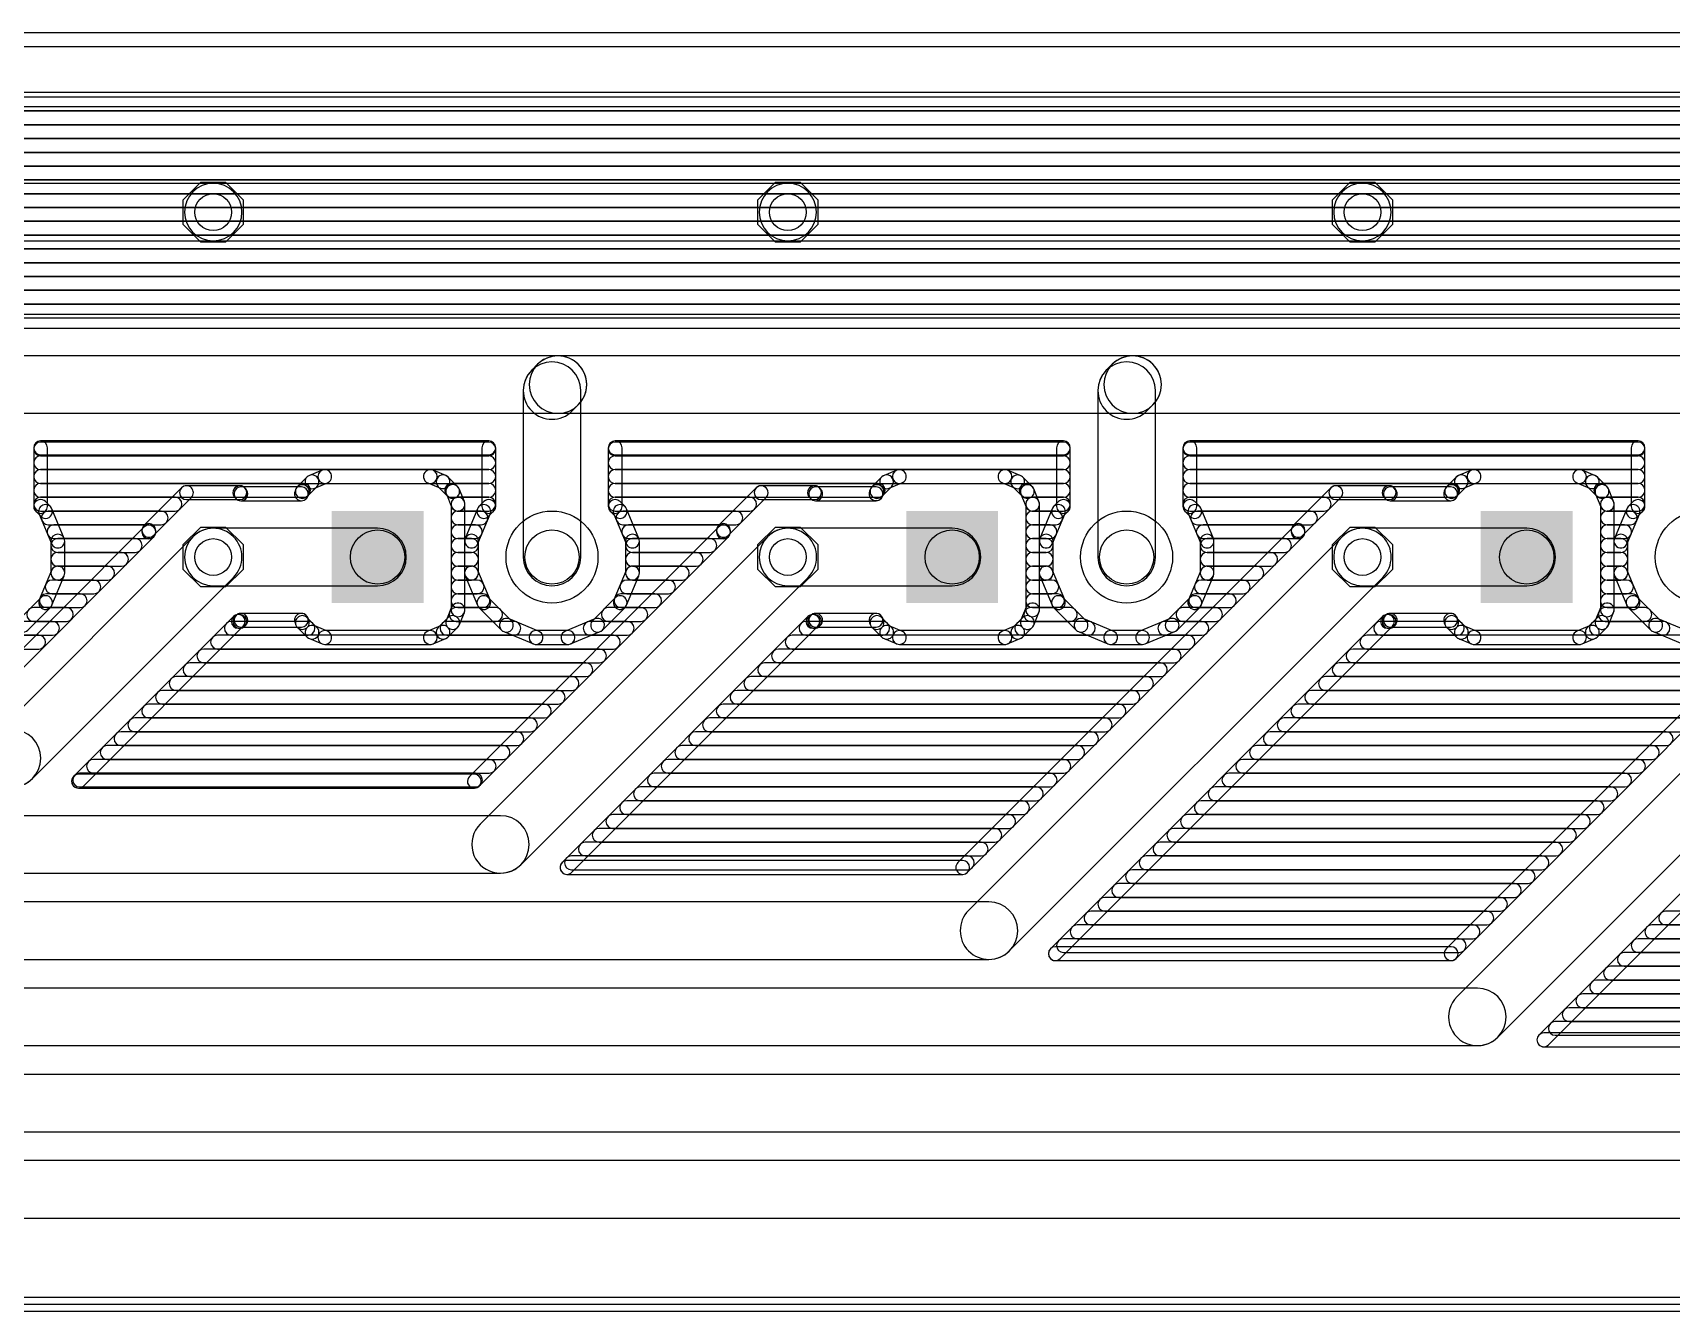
# Model space of a CAD drawing. Extents: x 0 to 131, y 0 to 28.
# Drawn here: x 52.53 to 88.74, y -0.15 to 28.09 of the extents above; entities that cross this region are included whole.
import ezdxf

# ---------------------------------------------------------------- set-up
doc = ezdxf.new("R2010")
doc.units = 0
for name, color, linetype in [('16', 175, 'CONTINUOUS'), ('17', 82, 'CONTINUOUS'), ('20', 30, 'CONTINUOUS'), ('44', 253, 'CONTINUOUS')]:
    doc.layers.add(name, color=color, linetype=linetype)

# ---------------------------------------------------------------- blocks, each defined once
blk = doc.blocks.new('SQUAREP')
blk.add_solid([(-0.5, -0.5), (0.5, -0.5), (-0.5, 0.5), (0.5, 0.5)])
blk = doc.blocks.new('ROUNDP')
blk.add_circle((0, 0), 0.5)
blk = doc.blocks.new('OCTAGONP')
blk.add_lwpolyline([(-0.5, -0.2071), (-0.5, 0.2071), (-0.2071, 0.5), (0.2071, 0.5), (0.5, 0.2071), (0.5, -0.2071), (0.2071, -0.5), (-0.2071, -0.5)], close=True)

msp = doc.modelspace()

# ---------------------------------------------------------------- linework, layer by layer
at = {"layer": '16'}
for points in [[(1.3208, 26.4668), (123.9129, 26.4668, 1), (123.9129, 26.7716), (1.3208, 26.7716, 1)], [(1.3208, 26.3652), (124.0145, 26.3652, 1), (124.0145, 26.67), (1.3208, 26.67, 1)], [(1.3208, 26.0604), (124.3193, 26.0604, 1), (124.3193, 26.3652), (1.3208, 26.3652, 1)], [(1.3208, 25.7556), (124.6241, 25.7556, 1), (124.6241, 26.0604), (1.3208, 26.0604, 1)], [(1.3208, 25.4508), (124.9289, 25.4508, 1), (124.9289, 25.7556), (1.3208, 25.7556, 1)], [(1.3208, 25.146), (125.2337, 25.146, 1), (125.2337, 25.4508), (1.3208, 25.4508, 1)], [(1.3208, 24.8412), (125.5385, 24.8412, 1), (125.5385, 25.146), (1.3208, 25.146, 1)], [(1.3208, 24.5364), (125.8433, 24.5364, 1), (125.8433, 24.8412), (1.3208, 24.8412, 1)], [(43.815, 23.495), (56.515, 23.495, 1), (56.515, 24.765), (43.815, 24.765, 1)], [(56.515, 23.495), (69.215, 23.495, 1), (69.215, 24.765), (56.515, 24.765, 1)], [(69.215, 23.495), (81.915, 23.495, 1), (81.915, 24.765), (69.215, 24.765, 1)], [(81.915, 23.495), (94.615, 23.495, 1), (94.615, 24.765), (81.915, 24.765, 1)], [(1.3208, 24.2316), (126.1481, 24.2316, 1), (126.1481, 24.5364), (1.3208, 24.5364, 1)], [(27.3771, 23.9268), (126.4529, 23.9268, 1), (126.4529, 24.2316), (27.3771, 24.2316, 1)], [(27.7313, 23.622), (126.7577, 23.622, 1), (126.7577, 23.9268), (27.7313, 23.9268, 1)], [(28.0361, 23.3172), (127.0625, 23.3172, 1), (127.0625, 23.622), (28.0361, 23.622, 1)], [(28.3408, 23.0124), (127.3673, 23.0124, 1), (127.3673, 23.3172), (28.3408, 23.3172, 1)], [(28.6456, 22.7076), (127.6721, 22.7076, 1), (127.6721, 23.0124), (28.6456, 23.0124, 1)], [(28.9505, 22.4028), (127.9769, 22.4028, 1), (127.9769, 22.7076), (28.9505, 22.7076, 1)], [(29.2553, 22.098), (128.2817, 22.098, 1), (128.2817, 22.4028), (29.2553, 22.4028, 1)], [(29.5601, 21.7932), (128.5865, 21.7932, 1), (128.5865, 22.098), (29.5601, 22.098, 1)], [(125.3729, 21.8694), (40.8649, 21.8694, 1), (40.8649, 21.5646), (125.3729, 21.5646, 1)], [(51.435, 19.685), (64.135, 19.685, 1), (64.135, 20.955), (51.435, 20.955, 1)], [(64.4518, 19.7388), (64.584, 19.871, 1), (63.686, 20.769), (63.5538, 20.6368, 1)], [(64.6378, 16.51), (64.6378, 20.1878, 1), (63.3678, 20.1878), (63.3678, 16.51, 1)], [(64.135, 19.685), (76.835, 19.685, 1), (76.835, 20.955), (64.135, 20.955, 1)], [(77.1518, 19.7388), (77.284, 19.871, 1), (76.386, 20.769), (76.2538, 20.6368, 1)], [(77.3378, 16.51), (77.3378, 20.1878, 1), (76.0678, 20.1878), (76.0678, 16.51, 1)], [(76.835, 19.685), (89.535, 19.685, 1), (89.535, 20.955), (76.835, 20.955, 1)], [(52.8522, 17.6275), (52.8522, 18.923, 1), (52.5474, 18.923), (52.5474, 17.6275, 1)], [(52.6998, 18.7706), (62.6058, 18.7706, 1), (62.6058, 19.0754), (52.6998, 19.0754, 1)], [(52.6998, 18.7452), (62.6058, 18.7452, 1), (62.6058, 19.05), (52.6998, 19.05, 1)], [(62.4534, 18.923), (62.4534, 17.6275, 1), (62.7582, 17.6275), (62.7582, 18.923, 1)], [(65.5522, 17.6275), (65.5522, 18.923, 1), (65.2474, 18.923), (65.2474, 17.6275, 1)], [(65.3998, 18.7706), (75.3058, 18.7706, 1), (75.3058, 19.0754), (65.3998, 19.0754, 1)], [(65.3998, 18.7452), (75.3058, 18.7452, 1), (75.3058, 19.05), (65.3998, 19.05, 1)], [(75.1534, 18.923), (75.1534, 17.6275, 1), (75.4582, 17.6275), (75.4582, 18.923, 1)], [(78.2522, 17.6275), (78.2522, 18.923, 1), (77.9474, 18.923), (77.9474, 17.6275, 1)], [(78.0998, 18.7706), (88.0058, 18.7706, 1), (88.0058, 19.0754), (78.0998, 19.0754, 1)], [(78.0998, 18.7452), (88.0058, 18.7452, 1), (88.0058, 19.05), (78.0998, 19.05, 1)], [(87.8534, 18.923), (87.8534, 17.6275, 1), (88.1582, 17.6275), (88.1582, 18.923, 1)], [(52.6998, 18.4404), (62.6058, 18.4404, 1), (62.6058, 18.7452), (52.6998, 18.7452, 1)], [(65.3998, 18.4404), (75.3058, 18.4404, 1), (75.3058, 18.7452), (65.3998, 18.7452, 1)], [(78.0998, 18.4404), (88.0058, 18.4404, 1), (88.0058, 18.7452), (78.0998, 18.7452, 1)], [(52.6998, 18.1356), (62.6058, 18.1356, 1), (62.6058, 18.4404), (52.6998, 18.4404, 1)], [(52.6998, 17.8308), (58.5108, 17.8308, 1), (58.5108, 18.1356), (52.6998, 18.1356, 1)], [(58.3444, 18.016), (58.3234, 17.9653, 1), (58.605, 17.8487), (58.626, 17.8993, 1)], [(58.5918, 18.2798), (58.3774, 18.0654, 1), (58.593, 17.8499), (58.8073, 18.0642, 1)], [(58.9213, 18.4288), (58.6412, 18.3128, 1), (58.7579, 18.0312), (59.0379, 18.1472, 1)], [(61.3148, 18.4404), (58.9796, 18.4404, 1), (58.9796, 18.1356), (61.3148, 18.1356, 1)], [(61.6532, 18.3128), (61.3731, 18.4288, 1), (61.2565, 18.1472), (61.5365, 18.0312, 1)], [(61.917, 18.0654), (61.7026, 18.2798, 1), (61.4871, 18.0642), (61.7014, 17.8499, 1)], [(61.7836, 17.8308), (62.6058, 17.8308, 1), (62.6058, 18.1356), (61.7836, 18.1356, 1)], [(62.066, 17.7359), (61.95, 18.016, 1), (61.6684, 17.8993), (61.7844, 17.6193, 1)], [(65.3998, 18.1356), (75.3058, 18.1356, 1), (75.3058, 18.4404), (65.3998, 18.4404, 1)], [(65.3998, 17.8308), (71.2108, 17.8308, 1), (71.2108, 18.1356), (65.3998, 18.1356, 1)], [(71.0444, 18.016), (71.0234, 17.9653, 1), (71.305, 17.8487), (71.326, 17.8993, 1)], [(71.2918, 18.2798), (71.0774, 18.0654, 1), (71.293, 17.8499), (71.5073, 18.0642, 1)], [(71.6213, 18.4288), (71.3412, 18.3128, 1), (71.4579, 18.0312), (71.7379, 18.1472, 1)], [(74.0148, 18.4404), (71.6796, 18.4404, 1), (71.6796, 18.1356), (74.0148, 18.1356, 1)], [(74.3532, 18.3128), (74.0731, 18.4288, 1), (73.9565, 18.1472), (74.2365, 18.0312, 1)], [(74.617, 18.0654), (74.4026, 18.2798, 1), (74.1871, 18.0642), (74.4014, 17.8499, 1)], [(74.4836, 17.8308), (75.3058, 17.8308, 1), (75.3058, 18.1356), (74.4836, 18.1356, 1)], [(74.766, 17.7359), (74.65, 18.016, 1), (74.3684, 17.8993), (74.4844, 17.6193, 1)], [(78.0998, 18.1356), (88.0058, 18.1356, 1), (88.0058, 18.4404), (78.0998, 18.4404, 1)], [(78.0998, 17.8308), (83.9108, 17.8308, 1), (83.9108, 18.1356), (78.0998, 18.1356, 1)], [(83.7444, 18.016), (83.7234, 17.9653, 1), (84.005, 17.8487), (84.026, 17.8993, 1)], [(83.9918, 18.2798), (83.7774, 18.0654, 1), (83.993, 17.8499), (84.2073, 18.0642, 1)], [(84.3213, 18.4288), (84.0412, 18.3128, 1), (84.1579, 18.0312), (84.4379, 18.1472, 1)], [(86.7148, 18.4404), (84.3796, 18.4404, 1), (84.3796, 18.1356), (86.7148, 18.1356, 1)], [(87.0532, 18.3128), (86.7731, 18.4288, 1), (86.6565, 18.1472), (86.9365, 18.0312, 1)], [(87.317, 18.0654), (87.1026, 18.2798, 1), (86.8871, 18.0642), (87.1014, 17.8499, 1)], [(87.1836, 17.8308), (88.0058, 17.8308, 1), (88.0058, 18.1356), (87.1836, 18.1356, 1)], [(87.466, 17.7359), (87.35, 18.016, 1), (87.0684, 17.8993), (87.1844, 17.6193, 1)], [(52.6998, 17.526), (55.6718, 17.526, 1), (55.6718, 17.8308), (52.6998, 17.8308, 1)], [(52.9179, 17.6249), (52.8076, 17.7352, 1), (52.592, 17.5197), (52.7023, 17.4094, 1)], [(55.8181, 18.0402), (54.9848, 17.2069, 1), (55.2004, 16.9914), (56.0336, 17.8246, 1)], [(57.1042, 18.0848), (55.9258, 18.0848, 1), (55.9258, 17.78), (57.1042, 17.78, 1)], [(57.2373, 18.0148), (57.2119, 18.0402, 1), (56.9964, 17.8246), (57.0218, 17.7992, 1)], [(58.4642, 18.0594), (57.1296, 18.0594, 1), (57.1296, 17.7546), (58.4642, 17.7546, 1)], [(61.9249, 17.526), (62.6058, 17.526, 1), (62.6058, 17.8308), (61.9249, 17.8308, 1)], [(62.0776, 15.3424), (62.0776, 17.6776, 1), (61.7728, 17.6776), (61.7728, 15.3424, 1)], [(62.498, 17.7352), (62.3877, 17.6249, 1), (62.6032, 17.4094), (62.7136, 17.5197, 1)], [(65.3998, 17.526), (68.3718, 17.526, 1), (68.3718, 17.8308), (65.3998, 17.8308, 1)], [(65.6179, 17.6249), (65.5076, 17.7352, 1), (65.292, 17.5197), (65.4024, 17.4094, 1)], [(68.5181, 18.0402), (67.6848, 17.2069, 1), (67.9004, 16.9914), (68.7336, 17.8246, 1)], [(69.8042, 18.0848), (68.6258, 18.0848, 1), (68.6258, 17.78), (69.8042, 17.78, 1)], [(69.9373, 18.0148), (69.9119, 18.0402, 1), (69.6964, 17.8246), (69.7218, 17.7992, 1)], [(71.1642, 18.0594), (69.8296, 18.0594, 1), (69.8296, 17.7546), (71.1642, 17.7546, 1)], [(74.6249, 17.526), (75.3058, 17.526, 1), (75.3058, 17.8308), (74.6249, 17.8308, 1)], [(74.7776, 15.3424), (74.7776, 17.6776, 1), (74.4728, 17.6776), (74.4728, 15.3424, 1)], [(75.198, 17.7352), (75.0877, 17.6249, 1), (75.3032, 17.4094), (75.4136, 17.5197, 1)], [(78.0998, 17.526), (81.0718, 17.526, 1), (81.0718, 17.8308), (78.0998, 17.8308, 1)], [(78.3179, 17.6249), (78.2076, 17.7352, 1), (77.992, 17.5197), (78.1024, 17.4094, 1)], [(81.2181, 18.0402), (80.3848, 17.2069, 1), (80.6004, 16.9914), (81.4336, 17.8246, 1)], [(82.5042, 18.0848), (81.3258, 18.0848, 1), (81.3258, 17.78), (82.5042, 17.78, 1)], [(82.6373, 18.0148), (82.6119, 18.0402, 1), (82.3964, 17.8246), (82.4218, 17.7992, 1)], [(83.8642, 18.0594), (82.5296, 18.0594, 1), (82.5296, 17.7546), (83.8642, 17.7546, 1)], [(87.3249, 17.526), (88.0058, 17.526, 1), (88.0058, 17.8308), (87.3249, 17.8308, 1)], [(87.4776, 15.3424), (87.4776, 17.6776, 1), (87.1728, 17.6776), (87.1728, 15.3424, 1)], [(87.898, 17.7352), (87.7877, 17.6249, 1), (88.0032, 17.4094), (88.1136, 17.5197, 1)], [(53.2216, 16.922), (52.9509, 17.5755, 1), (52.6693, 17.4588), (52.94, 16.8053, 1)], [(52.8696, 17.2212), (55.367, 17.2212, 1), (55.367, 17.526), (52.8696, 17.526, 1)], [(61.9252, 17.2212), (62.436, 17.2212, 1), (62.436, 17.526), (61.9252, 17.526, 1)], [(62.3547, 17.5755), (62.084, 16.922, 1), (62.3656, 16.8053), (62.6363, 17.4588, 1)], [(65.9216, 16.922), (65.6509, 17.5755, 1), (65.3693, 17.4588), (65.64, 16.8053, 1)], [(65.5696, 17.2212), (68.067, 17.2212, 1), (68.067, 17.526), (65.5696, 17.526, 1)], [(74.6252, 17.2212), (75.136, 17.2212, 1), (75.136, 17.526), (74.6252, 17.526, 1)], [(75.0547, 17.5755), (74.784, 16.922, 1), (75.0656, 16.8053), (75.3363, 17.4588, 1)], [(78.6216, 16.922), (78.3509, 17.5755, 1), (78.0693, 17.4588), (78.34, 16.8053, 1)], [(78.2696, 17.2212), (80.767, 17.2212, 1), (80.767, 17.526), (78.2696, 17.526, 1)], [(87.3252, 17.2212), (87.836, 17.2212, 1), (87.836, 17.526), (87.3252, 17.526, 1)], [(87.7547, 17.5755), (87.484, 16.922, 1), (87.7656, 16.8053), (88.0363, 17.4588, 1)], [(54.9848, 17.171), (51.3836, 13.5698, 1), (51.5991, 13.3542), (55.2004, 16.9555, 1)], [(52.519, 11.616), (56.964, 16.061, 1), (56.066, 16.959), (51.621, 12.514, 1)], [(52.9958, 16.9164), (55.0926, 16.9164, 1), (55.0926, 17.2212), (52.9958, 17.2212, 1)], [(54.9402, 17.0992), (54.9402, 17.0633, 1), (55.245, 17.0633), (55.245, 17.0992, 1)], [(56.515, 15.875), (60.1472, 15.875, 1), (60.1472, 17.145), (56.515, 17.145, 1)], [(61.9252, 16.9164), (62.3098, 16.9164, 1), (62.3098, 17.2212), (61.9252, 17.2212, 1)], [(67.6848, 17.171), (62.1786, 11.6648, 1), (62.3941, 11.4492), (67.9004, 16.9555, 1)], [(63.314, 9.711), (69.664, 16.061, 1), (68.766, 16.959), (62.416, 10.609, 1)], [(65.6958, 16.9164), (67.7926, 16.9164, 1), (67.7926, 17.2212), (65.6958, 17.2212, 1)], [(67.6402, 17.0992), (67.6402, 17.0633, 1), (67.945, 17.0633), (67.945, 17.0992, 1)], [(69.215, 15.875), (72.8472, 15.875, 1), (72.8472, 17.145), (69.215, 17.145, 1)], [(80.3848, 17.171), (72.9736, 9.7598, 1), (73.1891, 9.5442), (80.6004, 16.9555, 1)], [(74.109, 7.806), (82.364, 16.061, 1), (81.466, 16.959), (73.211, 8.704, 1)], [(74.6252, 16.9164), (75.0098, 16.9164, 1), (75.0098, 17.2212), (74.6252, 17.2212, 1)], [(78.3958, 16.9164), (80.4926, 16.9164, 1), (80.4926, 17.2212), (78.3958, 17.2212, 1)], [(80.3402, 17.0992), (80.3402, 17.0633, 1), (80.645, 17.0633), (80.645, 17.0992, 1)], [(81.915, 15.875), (85.5472, 15.875, 1), (85.5472, 17.145), (81.915, 17.145, 1)], [(93.0848, 17.171), (83.7686, 7.8548, 1), (83.9841, 7.6392), (93.3004, 16.9555, 1)], [(84.904, 5.901), (95.064, 16.061, 1), (94.166, 16.959), (84.006, 6.799, 1)], [(87.3252, 16.9164), (87.7098, 16.9164, 1), (87.7098, 17.2212), (87.3252, 17.2212, 1)], [(53.2332, 16.1563), (53.2332, 16.8637, 1), (52.9284, 16.8637), (52.9284, 16.1563, 1)], [(53.0808, 16.6116), (54.7934, 16.6116, 1), (54.7934, 16.9164), (53.0808, 16.9164, 1)], [(61.9252, 16.6116), (62.2248, 16.6116, 1), (62.2248, 16.9164), (61.9252, 16.9164, 1)], [(62.0724, 16.8637), (62.0724, 16.1563, 1), (62.3772, 16.1563), (62.3772, 16.8637, 1)], [(65.9332, 16.1563), (65.9332, 16.8637, 1), (65.6284, 16.8637), (65.6284, 16.1563, 1)], [(65.7808, 16.6116), (67.4934, 16.6116, 1), (67.4934, 16.9164), (65.7808, 16.9164, 1)], [(74.6252, 16.6116), (74.9248, 16.6116, 1), (74.9248, 16.9164), (74.6252, 16.9164, 1)], [(74.7724, 16.8637), (74.7724, 16.1563, 1), (75.0772, 16.1563), (75.0772, 16.8637, 1)], [(78.6332, 16.1563), (78.6332, 16.8637, 1), (78.3284, 16.8637), (78.3284, 16.1563, 1)], [(78.4808, 16.6116), (80.1933, 16.6116, 1), (80.1933, 16.9164), (78.4808, 16.9164, 1)], [(87.3252, 16.6116), (87.6248, 16.6116, 1), (87.6248, 16.9164), (87.3252, 16.9164, 1)], [(87.4724, 16.8637), (87.4724, 16.1563, 1), (87.7772, 16.1563), (87.7772, 16.8637, 1)], [(52.9509, 15.4445), (53.2216, 16.098, 1), (52.94, 16.2147), (52.6693, 15.5612, 1)], [(53.08, 16.002), (54.1838, 16.002, 1), (54.1838, 16.3068), (53.08, 16.3068, 1)], [(53.0808, 16.3068), (54.4886, 16.3068, 1), (54.4886, 16.6116), (53.0808, 16.6116, 1)], [(61.9252, 16.3068), (62.2248, 16.3068, 1), (62.2248, 16.6116), (61.9252, 16.6116, 1)], [(61.9252, 16.002), (62.2256, 16.002, 1), (62.2256, 16.3068), (61.9252, 16.3068, 1)], [(62.084, 16.098), (62.3547, 15.4445, 1), (62.6363, 15.5612), (62.3656, 16.2147, 1)], [(65.6509, 15.4445), (65.9216, 16.098, 1), (65.64, 16.2147), (65.3693, 15.5612, 1)], [(65.78, 16.002), (66.8838, 16.002, 1), (66.8838, 16.3068), (65.78, 16.3068, 1)], [(65.7808, 16.3068), (67.1886, 16.3068, 1), (67.1886, 16.6116), (65.7808, 16.6116, 1)], [(74.6252, 16.3068), (74.9248, 16.3068, 1), (74.9248, 16.6116), (74.6252, 16.6116, 1)], [(74.6252, 16.002), (74.9256, 16.002, 1), (74.9256, 16.3068), (74.6252, 16.3068, 1)], [(74.784, 16.098), (75.0547, 15.4445, 1), (75.3363, 15.5612), (75.0656, 16.2147, 1)], [(78.3509, 15.4445), (78.6216, 16.098, 1), (78.34, 16.2147), (78.0693, 15.5612, 1)], [(78.48, 16.002), (79.5837, 16.002, 1), (79.5837, 16.3068), (78.48, 16.3068, 1)], [(78.4808, 16.3068), (79.8885, 16.3068, 1), (79.8885, 16.6116), (78.4808, 16.6116, 1)], [(87.3252, 16.3068), (87.6248, 16.3068, 1), (87.6248, 16.6116), (87.3252, 16.6116, 1)], [(87.3252, 16.002), (87.6256, 16.002, 1), (87.6256, 16.3068), (87.3252, 16.3068, 1)], [(87.484, 16.098), (87.7547, 15.4445, 1), (88.0363, 15.5612), (87.7656, 16.2147, 1)], [(52.9537, 15.6972), (53.879, 15.6972, 1), (53.879, 16.002), (52.9537, 16.002, 1)], [(61.9252, 15.6972), (62.3519, 15.6972, 1), (62.3519, 16.002), (61.9252, 16.002, 1)], [(65.6537, 15.6972), (66.579, 15.6972, 1), (66.579, 16.002), (65.6537, 16.002, 1)], [(74.6252, 15.6972), (75.0519, 15.6972, 1), (75.0519, 16.002), (74.6252, 16.002, 1)], [(78.3537, 15.6972), (79.2789, 15.6972, 1), (79.2789, 16.002), (78.3537, 16.002, 1)], [(87.3252, 15.6972), (87.7519, 15.6972, 1), (87.7519, 16.002), (87.3252, 16.002, 1)], [(52.4177, 14.8949), (52.9179, 15.3951, 1), (52.7023, 15.6106), (52.2022, 15.1104, 1)], [(52.8275, 15.3924), (53.5742, 15.3924, 1), (53.5742, 15.6972), (52.8275, 15.6972, 1)], [(61.9252, 15.3924), (62.4781, 15.3924, 1), (62.4781, 15.6972), (61.9252, 15.6972, 1)], [(62.3877, 15.3951), (62.8879, 14.8949, 1), (63.1034, 15.1104), (62.6032, 15.6106, 1)], [(65.1177, 14.8949), (65.6179, 15.3951, 1), (65.4023, 15.6106), (64.9022, 15.1104, 1)], [(65.5275, 15.3924), (66.2742, 15.3924, 1), (66.2742, 15.6972), (65.5275, 15.6972, 1)], [(74.6252, 15.3924), (75.1781, 15.3924, 1), (75.1781, 15.6972), (74.6252, 15.6972, 1)], [(75.0877, 15.3951), (75.5879, 14.8949, 1), (75.8034, 15.1104), (75.3032, 15.6106, 1)], [(77.8177, 14.8949), (78.3179, 15.3951, 1), (78.1023, 15.6106), (77.6022, 15.1104, 1)], [(78.2275, 15.3924), (78.9741, 15.3924, 1), (78.9741, 15.6972), (78.2275, 15.6972, 1)], [(87.3252, 15.3924), (87.8781, 15.3924, 1), (87.8781, 15.6972), (87.3252, 15.6972, 1)], [(87.7877, 15.3951), (88.2879, 14.8949, 1), (88.5034, 15.1104), (88.0032, 15.6106, 1)], [(52.5473, 15.0876), (53.2694, 15.0876, 1), (53.2694, 15.3924), (52.5473, 15.3924, 1)], [(53.6454, 11.4492), (57.176, 14.9798, 1), (56.9605, 15.1954), (53.4299, 11.6648, 1)], [(57.0683, 14.9352), (57.1042, 14.9352, 1), (57.1042, 15.24), (57.0683, 15.24, 1)], [(57.2119, 14.9798), (57.2373, 15.0052, 1), (57.0218, 15.2208), (56.9964, 15.1954, 1)], [(57.1296, 14.9606), (58.4642, 14.9606, 1), (58.4642, 15.2654), (57.1296, 15.2654, 1)], [(58.3234, 15.0547), (58.3444, 15.004, 1), (58.626, 15.1207), (58.605, 15.1713, 1)], [(58.3774, 14.9546), (58.5918, 14.7402, 1), (58.8073, 14.9558), (58.593, 15.1701, 1)], [(61.7026, 14.7402), (61.917, 14.9546, 1), (61.7014, 15.1701), (61.4871, 14.9558, 1)], [(61.95, 15.004), (62.066, 15.2841, 1), (61.7844, 15.4007), (61.6684, 15.1207, 1)], [(61.8828, 15.0876), (62.7583, 15.0876, 1), (62.7583, 15.3924), (61.8828, 15.3924, 1)], [(64.4404, 9.5442), (69.876, 14.9798, 1), (69.6605, 15.1954), (64.2249, 9.7598, 1)], [(65.2473, 15.0876), (65.9694, 15.0876, 1), (65.9694, 15.3924), (65.2473, 15.3924, 1)], [(69.7683, 14.9352), (69.8042, 14.9352, 1), (69.8042, 15.24), (69.7683, 15.24, 1)], [(69.9119, 14.9798), (69.9373, 15.0052, 1), (69.7218, 15.2208), (69.6964, 15.1954, 1)], [(69.8296, 14.9606), (71.1642, 14.9606, 1), (71.1642, 15.2654), (69.8296, 15.2654, 1)], [(71.0234, 15.0547), (71.0444, 15.004, 1), (71.326, 15.1207), (71.305, 15.1713, 1)], [(71.0774, 14.9546), (71.2918, 14.7402, 1), (71.5073, 14.9558), (71.293, 15.1701, 1)], [(74.4026, 14.7402), (74.617, 14.9546, 1), (74.4014, 15.1701), (74.1871, 14.9558, 1)], [(74.65, 15.004), (74.766, 15.2841, 1), (74.4844, 15.4007), (74.3684, 15.1207, 1)], [(74.5828, 15.0876), (75.4583, 15.0876, 1), (75.4583, 15.3924), (74.5828, 15.3924, 1)], [(75.2354, 7.6392), (82.576, 14.9798, 1), (82.3605, 15.1954), (75.0199, 7.8548, 1)], [(77.9473, 15.0876), (78.6693, 15.0876, 1), (78.6693, 15.3924), (77.9473, 15.3924, 1)], [(82.4683, 14.9352), (82.5042, 14.9352, 1), (82.5042, 15.24), (82.4683, 15.24, 1)], [(82.6119, 14.9798), (82.6373, 15.0052, 1), (82.4218, 15.2208), (82.3964, 15.1954, 1)], [(82.5296, 14.9606), (83.8642, 14.9606, 1), (83.8642, 15.2654), (82.5296, 15.2654, 1)], [(83.7234, 15.0547), (83.7444, 15.004, 1), (84.026, 15.1207), (84.005, 15.1713, 1)], [(83.7774, 14.9546), (83.9918, 14.7402, 1), (84.2073, 14.9558), (83.993, 15.1701, 1)], [(86.0304, 5.7342), (95.276, 14.9798, 1), (95.0605, 15.1954), (85.8149, 5.9498, 1)], [(87.1026, 14.7402), (87.317, 14.9546, 1), (87.1014, 15.1701), (86.8871, 14.9558, 1)], [(87.35, 15.004), (87.466, 15.2841, 1), (87.1844, 15.4007), (87.0684, 15.1207, 1)], [(87.2828, 15.0876), (88.1583, 15.0876, 1), (88.1583, 15.3924), (87.2828, 15.3924, 1)], [(52.147, 14.7828), (52.9646, 14.7828, 1), (52.9646, 15.0876), (52.147, 15.0876, 1)], [(56.9159, 14.7828), (58.6124, 14.7828, 1), (58.6124, 15.0876), (56.9159, 15.0876, 1)], [(58.6412, 14.7072), (58.9213, 14.5912, 1), (59.0379, 14.8728), (58.7579, 14.9888, 1)], [(58.9796, 14.5796), (61.3148, 14.5796, 1), (61.3148, 14.8844), (58.9796, 14.8844, 1)], [(61.3731, 14.5912), (61.6532, 14.7072, 1), (61.5365, 14.9888), (61.2565, 14.8728, 1)], [(61.682, 14.7828), (63.1586, 14.7828, 1), (63.1586, 15.0876), (61.682, 15.0876, 1)], [(62.9373, 14.8619), (63.5908, 14.5912, 1), (63.7075, 14.8728), (63.054, 15.1435, 1)], [(63.6491, 14.5796), (64.3565, 14.5796, 1), (64.3565, 14.8844), (63.6491, 14.8844, 1)], [(64.4148, 14.5912), (65.0683, 14.8619, 1), (64.9516, 15.1435), (64.2981, 14.8728, 1)], [(64.847, 14.7828), (65.6646, 14.7828, 1), (65.6646, 15.0876), (64.847, 15.0876, 1)], [(69.6159, 14.7828), (71.3124, 14.7828, 1), (71.3124, 15.0876), (69.6159, 15.0876, 1)], [(71.3412, 14.7072), (71.6213, 14.5912, 1), (71.7379, 14.8728), (71.4579, 14.9888, 1)], [(71.6796, 14.5796), (74.0148, 14.5796, 1), (74.0148, 14.8844), (71.6796, 14.8844, 1)], [(74.0731, 14.5912), (74.3532, 14.7072, 1), (74.2365, 14.9888), (73.9565, 14.8728, 1)], [(74.382, 14.7828), (75.8586, 14.7828, 1), (75.8586, 15.0876), (74.382, 15.0876, 1)], [(75.6373, 14.8619), (76.2908, 14.5912, 1), (76.4075, 14.8728), (75.754, 15.1435, 1)], [(76.3491, 14.5796), (77.0565, 14.5796, 1), (77.0565, 14.8844), (76.3491, 14.8844, 1)], [(77.1148, 14.5912), (77.7683, 14.8619, 1), (77.6516, 15.1435), (76.9981, 14.8728, 1)], [(77.547, 14.7828), (78.3645, 14.7828, 1), (78.3645, 15.0876), (77.547, 15.0876, 1)], [(82.3158, 14.7828), (84.0124, 14.7828, 1), (84.0124, 15.0876), (82.3158, 15.0876, 1)], [(84.0412, 14.7072), (84.3213, 14.5912, 1), (84.4379, 14.8728), (84.1579, 14.9888, 1)], [(84.3796, 14.5796), (86.7148, 14.5796, 1), (86.7148, 14.8844), (84.3796, 14.8844, 1)], [(86.7731, 14.5912), (87.0532, 14.7072, 1), (86.9365, 14.9888), (86.6565, 14.8728, 1)], [(87.082, 14.7828), (88.5586, 14.7828, 1), (88.5586, 15.0876), (87.082, 15.0876, 1)], [(88.3373, 14.8619), (88.9908, 14.5912, 1), (89.1075, 14.8728), (88.454, 15.1435, 1)], [(43.9111, 14.478), (52.6598, 14.478, 1), (52.6598, 14.7828), (43.9111, 14.7828, 1)], [(56.6111, 14.478), (65.3598, 14.478, 1), (65.3598, 14.7828), (56.6111, 14.7828, 1)], [(69.3111, 14.478), (78.0597, 14.478, 1), (78.0597, 14.7828), (69.3111, 14.7828, 1)], [(82.011, 14.478), (90.7597, 14.478, 1), (90.7597, 14.7828), (82.011, 14.7828, 1)], [(56.0015, 13.8684), (64.7502, 13.8684, 1), (64.7502, 14.1732), (56.0015, 14.1732, 1)], [(56.3063, 14.1732), (65.055, 14.1732, 1), (65.055, 14.478), (56.3063, 14.478, 1)], [(68.7015, 13.8684), (77.4501, 13.8684, 1), (77.4501, 14.1732), (68.7015, 14.1732, 1)], [(69.0063, 14.1732), (77.7549, 14.1732, 1), (77.7549, 14.478), (69.0063, 14.478, 1)], [(81.4014, 13.8684), (90.1501, 13.8684, 1), (90.1501, 14.1732), (81.4014, 14.1732, 1)], [(81.7062, 14.1732), (90.4549, 14.1732, 1), (90.4549, 14.478), (81.7062, 14.478, 1)], [(55.6967, 13.5636), (64.4454, 13.5636, 1), (64.4454, 13.8684), (55.6967, 13.8684, 1)], [(68.3967, 13.5636), (77.1453, 13.5636, 1), (77.1453, 13.8684), (68.3967, 13.8684, 1)], [(81.0966, 13.5636), (89.8453, 13.5636, 1), (89.8453, 13.8684), (81.0966, 13.8684, 1)], [(55.3919, 13.2588), (64.1406, 13.2588, 1), (64.1406, 13.5636), (55.3919, 13.5636, 1)], [(68.0919, 13.2588), (76.8405, 13.2588, 1), (76.8405, 13.5636), (68.0919, 13.5636, 1)], [(80.7919, 13.2588), (89.5405, 13.2588, 1), (89.5405, 13.5636), (80.7919, 13.5636, 1)], [(55.0871, 12.954), (63.8358, 12.954, 1), (63.8358, 13.2588), (55.0871, 13.2588, 1)], [(67.7871, 12.954), (76.5357, 12.954, 1), (76.5357, 13.2588), (67.7871, 13.2588, 1)], [(80.4871, 12.954), (89.2357, 12.954, 1), (89.2357, 13.2588), (80.4871, 13.2588, 1)], [(22.225, 11.43), (52.07, 11.43, 1), (52.07, 12.7), (22.225, 12.7, 1)], [(54.7823, 12.6492), (63.531, 12.6492, 1), (63.531, 12.954), (54.7823, 12.954, 1)], [(67.4823, 12.6492), (76.2309, 12.6492, 1), (76.2309, 12.954), (67.4823, 12.954, 1)], [(80.1823, 12.6492), (88.9309, 12.6492, 1), (88.9309, 12.954), (80.1823, 12.954, 1)], [(54.1727, 12.0396), (62.9214, 12.0396, 1), (62.9214, 12.3444), (54.1727, 12.3444, 1)], [(54.4775, 12.3444), (63.2262, 12.3444, 1), (63.2262, 12.6492), (54.4775, 12.6492, 1)], [(66.8727, 12.0396), (75.6213, 12.0396, 1), (75.6213, 12.3444), (66.8727, 12.3444, 1)], [(67.1775, 12.3444), (75.9261, 12.3444, 1), (75.9261, 12.6492), (67.1775, 12.6492, 1)], [(79.5727, 12.0396), (88.3213, 12.0396, 1), (88.3213, 12.3444), (79.5727, 12.3444, 1)], [(79.8775, 12.3444), (88.6261, 12.3444, 1), (88.6261, 12.6492), (79.8775, 12.6492, 1)], [(53.8679, 11.7348), (62.6166, 11.7348, 1), (62.6166, 12.0396), (53.8679, 12.0396, 1)], [(66.5679, 11.7348), (75.3165, 11.7348, 1), (75.3165, 12.0396), (66.5679, 12.0396, 1)], [(79.2679, 11.7348), (88.0165, 11.7348, 1), (88.0165, 12.0396), (79.2679, 12.0396, 1)], [(62.2863, 11.7094), (53.5376, 11.7094, 1), (53.5376, 11.4046), (62.2863, 11.4046, 1)], [(53.5631, 11.43), (62.3118, 11.43, 1), (62.3118, 11.7348), (53.5631, 11.7348, 1)], [(66.2631, 11.43), (75.0117, 11.43, 1), (75.0117, 11.7348), (66.2631, 11.7348, 1)], [(78.9631, 11.43), (87.7117, 11.43, 1), (87.7117, 11.7348), (78.9631, 11.7348, 1)], [(65.9583, 11.1252), (74.7069, 11.1252, 1), (74.7069, 11.43), (65.9583, 11.43, 1)], [(78.6583, 11.1252), (87.4069, 11.1252, 1), (87.4069, 11.43), (78.6583, 11.43, 1)], [(65.6535, 10.8204), (74.4021, 10.8204, 1), (74.4021, 11.1252), (65.6535, 11.1252, 1)], [(78.3535, 10.8204), (87.1021, 10.8204, 1), (87.1021, 11.1252), (78.3535, 11.1252, 1)], [(21.59, 9.525), (62.865, 9.525, 1), (62.865, 10.795), (21.59, 10.795, 1)], [(65.0439, 10.2108), (73.7925, 10.2108, 1), (73.7925, 10.5156), (65.0439, 10.5156, 1)], [(65.3487, 10.5156), (74.0973, 10.5156, 1), (74.0973, 10.8204), (65.3487, 10.8204, 1)], [(77.7439, 10.2108), (86.4925, 10.2108, 1), (86.4925, 10.5156), (77.7439, 10.5156, 1)], [(78.0487, 10.5156), (86.7973, 10.5156, 1), (86.7973, 10.8204), (78.0487, 10.8204, 1)], [(64.7391, 9.906), (73.4877, 9.906, 1), (73.4877, 10.2108), (64.7391, 10.2108, 1)], [(77.4391, 9.906), (86.1877, 9.906, 1), (86.1877, 10.2108), (77.4391, 10.2108, 1)], [(73.0813, 9.8044), (64.3326, 9.8044, 1), (64.3326, 9.4996), (73.0813, 9.4996, 1)], [(64.4343, 9.6012), (73.1829, 9.6012, 1), (73.1829, 9.906), (64.4343, 9.906, 1)], [(77.1343, 9.6012), (85.8829, 9.6012, 1), (85.8829, 9.906), (77.1343, 9.906, 1)], [(76.8295, 9.2964), (85.5781, 9.2964, 1), (85.5781, 9.6012), (76.8295, 9.6012, 1)], [(76.5247, 8.9916), (85.2733, 8.9916, 1), (85.2733, 9.2964), (76.5247, 9.2964, 1)], [(20.955, 7.62), (73.66, 7.62, 1), (73.66, 8.89), (20.955, 8.89, 1)], [(76.2199, 8.6868), (84.9685, 8.6868, 1), (84.9685, 8.9916), (76.2199, 8.9916, 1)], [(75.6103, 8.0772), (84.3589, 8.0772, 1), (84.3589, 8.382), (75.6103, 8.382, 1)], [(75.9151, 8.382), (84.6637, 8.382, 1), (84.6637, 8.6868), (75.9151, 8.6868, 1)], [(88.3103, 8.0772), (97.0589, 8.0772, 1), (97.0589, 8.382), (88.3103, 8.382, 1)], [(88.6151, 8.382), (97.3637, 8.382, 1), (97.3637, 8.6868), (88.6151, 8.6868, 1)], [(75.3055, 7.7724), (84.0541, 7.7724, 1), (84.0541, 8.0772), (75.3055, 8.0772, 1)], [(88.0055, 7.7724), (96.7541, 7.7724, 1), (96.7541, 8.0772), (88.0055, 8.0772, 1)], [(83.8763, 7.8994), (75.1276, 7.8994, 1), (75.1276, 7.5946), (83.8763, 7.5946, 1)], [(87.7007, 7.4676), (96.4493, 7.4676, 1), (96.4493, 7.7724), (87.7007, 7.7724, 1)], [(87.3959, 7.1628), (96.1445, 7.1628, 1), (96.1445, 7.4676), (87.3959, 7.4676, 1)], [(20.32, 5.715), (84.455, 5.715, 1), (84.455, 6.985), (20.32, 6.985, 1)], [(87.0911, 6.858), (95.8397, 6.858, 1), (95.8397, 7.1628), (87.0911, 7.1628, 1)], [(86.4815, 6.2484), (95.2301, 6.2484, 1), (95.2301, 6.5532), (86.4815, 6.5532, 1)], [(86.7863, 6.5532), (95.5349, 6.5532, 1), (95.5349, 6.858), (86.7863, 6.858, 1)], [(86.1767, 5.9436), (94.9253, 5.9436, 1), (94.9253, 6.2484), (86.1767, 6.2484, 1)], [(94.6713, 5.9944), (85.9226, 5.9944, 1), (85.9226, 5.6896), (94.6713, 5.6896, 1)], [(19.685, 3.81), (95.25, 3.81, 1), (95.25, 5.08), (19.685, 5.08, 1)], [(19.05, 1.905), (106.045, 1.905, 1), (106.045, 3.175), (19.05, 3.175, 1)]]:
    msp.add_lwpolyline(points, format="xyb", close=True, dxfattribs=at)
at = {"layer": '20'}
msp.add_line((0, 0), (130.79, 0), dxfattribs=at)
for points in [[(0, 27.7876), (124.46, 27.7876, 1), (124.46, 28.0924), (0, 28.0924, 1)], [(0, -0.1524), (130.81, -0.1524, 1), (130.81, 0.1524), (0, 0.1524, 1)]]:
    msp.add_lwpolyline(points, format="xyb", close=True, dxfattribs=at)
at = {"layer": '44'}
for centre, radius in [((56.515, 24.13), 0.4064), ((69.215, 24.13), 0.4064), ((81.915, 24.13), 0.4064), ((60.1472, 16.51), 0.6), ((64.0028, 16.51), 0.6), ((72.8472, 16.51), 0.6), ((76.7028, 16.51), 0.6), ((85.5472, 16.51), 0.6), ((56.515, 16.51), 0.4064), ((69.215, 16.51), 0.4064), ((81.915, 16.51), 0.4064)]:
    msp.add_circle(centre, radius, dxfattribs=at)

# ---------------------------------------------------------------- block references
at = {"layer": '17', "xscale": 1.3208, "yscale": 1.3208, "rotation": 90}
for p in [(56.515, 24.13), (69.215, 24.13), (81.915, 24.13), (56.515, 16.51), (69.215, 16.51), (81.915, 16.51)]:
    msp.add_blockref('OCTAGONP', p, dxfattribs=at)
at = {"layer": '17', "xscale": 2.032, "yscale": 2.032}
for name, p in [('SQUAREP', (60.1472, 16.51)), ('ROUNDP', (64.0028, 16.51)), ('SQUAREP', (72.8472, 16.51)), ('ROUNDP', (76.7028, 16.51)), ('SQUAREP', (85.5472, 16.51)), ('ROUNDP', (89.4028, 16.51))]:
    msp.add_blockref(name, p, dxfattribs=at)

doc.saveas('drawing.dxf')
